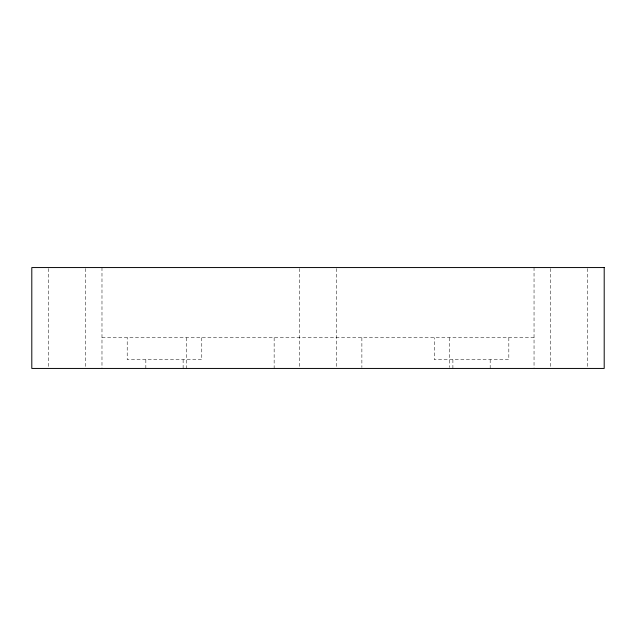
<?xml version="1.0" encoding="UTF-8"?>
<svg xmlns="http://www.w3.org/2000/svg" width="636" height="636" viewBox="0 0 636 636"><rect width="100%" height="100%" fill="white"/><g stroke="black" fill="none" stroke-linecap="round" stroke-linejoin="round"><path stroke-width="0.48" stroke-dasharray="3.18 2.39" d="M101.983 337.74L534.041 337.74M587.759 268.543L587.759 368.443M550.482 268.543L550.482 368.443M534.041 267.557L534.041 368.443M508.824 337.74L508.824 359.674L434.253 359.674L434.253 337.74M490.181 359.674L490.181 368.443M452.896 359.674L452.896 368.443M449.604 337.74L449.604 367.457M361.876 337.74L361.876 367.457M336.651 268.543L336.651 368.443M299.373 268.543L299.373 368.443M274.148 337.74L274.148 368.443M201.771 337.74L201.771 359.674L127.208 359.674L127.208 337.74M186.42 337.74L186.42 368.443M183.128 359.674L183.128 368.443M145.843 359.674L145.843 368.443M101.983 267.557L101.983 368.443M85.534 268.543L85.534 368.443M48.249 268.543L48.249 368.443"/><path stroke-width="0.95" d="M604.2 267.557L31.8 267.557L31.8 368.443L604.2 368.443L604.2 267.557"/></g></svg>
